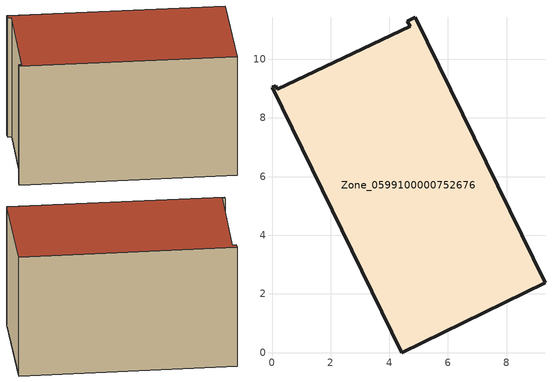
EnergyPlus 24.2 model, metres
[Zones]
Zone_0599100000752676
 floor ground (C_G): 4.43,0 0,9.04 0.13,9.1 0.19,8.98 4.71,11.12 4.62,11.3 4.88,11.43 9.31,2.38 z0
 wall outside (C_F): 4.88,11.43 4.62,11.3 4.71,11.12 0.19,8.98 0.13,9.1 0,9.04 4.43,0 9.31,2.38 4.88,11.43 z0:6.04
 roof outside (C_R): 0.13,9.1 0,9.04 4.43,0 9.31,2.38 4.88,11.43 4.62,11.3 4.71,11.12 0.19,8.98 z6.04
[BUILDING]
Pand.0599100000752676: North Axis=0; Terrain=City; Loads Convergence Tolerance Value=0.04; Temperature Convergence Tolerance Value=0.4; Solar Distribution=FullExterior; Maximum Number of Warmup Days=25; Minimum Number of Warmup Days=1
[Site:Location]
Rotterdam.The.Hague.AP_ZH_NLD Design_Conditions: Latitude=51.96; Longitude=4.45; Time Zone=1; Elevation=-4.5
[SITE:GROUNDTEMPERATURE:BUILDINGSURFACE]
18, 18, 18, 18, 18, 18, 18, 18, 18, 18, 18, 18
[MATERIAL] Thermal Absorptance=0.9; Solar Absorptance=0.7; Visible Absorptance=0.7
Name | Roughness | Thickness | Conductivity | Density | Specific Heat
G.TI.2006-2014 | MediumSmooth | 0.15 | 0.06 | 540 | 1210
F.TI.2006-2014 | Rough | 0.3 | 0.12 | 1920 | 840
R.TI.2006-2014 | MediumRough | 0.2 | 0.08 | 1500 | 1000
[CONSTRUCTION]
C_G: G.TI.2006-2014
C_F: F.TI.2006-2014
C_R: R.TI.2006-2014
[ZONE]
Zone_0599100000752676: Type=1; Multiplier=1; Ceiling Height=Autocalculate; Volume=Autocalculate; Floor Area=autocalculate; Part of Total Floor Area=Yes
[ZONEINFILTRATION:DESIGNFLOWRATE]
Infil_Zone_0599100000752676: Zone or ZoneList or Space or SpaceList=Zone_0599100000752676; Schedule=AlwaysOn; Design Flow Rate Calculation Method=Flow/Area; Flow Rate per Floor Area=0.0015; Constant Term Coefficient=1; Temperature Term Coefficient=0; Velocity Term Coefficient=0; Velocity Squared Term Coefficient=0
[HVACTEMPLATE:ZONE:IDEALLOADSAIRSYSTEM]
Zone_0599100000752676: Maximum Heating Supply Air Temperature=50; Minimum Cooling Supply Air Temperature=13; Maximum Heating Supply Air Humidity Ratio=0.0156; Minimum Cooling Supply Air Humidity Ratio=0.0077; Heating Limit=NoLimit; Cooling Limit=NoLimit; Dehumidification Control Type=ConstantSensibleHeatRatio; Cooling Sensible Heat Ratio=0.7; Dehumidification Setpoint=60; Humidification Control Type=None; Humidification Setpoint=30; Outdoor Air Method=None; Outdoor Air Flow Rate per Person=0.00944; Outdoor Air Flow Rate per Zone Floor Area=0; Outdoor Air Flow Rate per Zone=0; Demand Controlled Ventilation Type=None; Outdoor Air Economizer Type=NoEconomizer; Heat Recovery Type=None; Sensible Heat Recovery Effectiveness=0.7; Latent Heat Recovery Effectiveness=0.65
[ZONECONTROL:THERMOSTAT]
ThermostatControl_Zone_0599100000752676: Zone or ZoneList=Zone_0599100000752676; Control Type Schedule=DualSetpointControlType; Control 1=Thermostat_Zone_0599100000752676; Temperature Difference Between Cutout And Setpoint=0
[THERMOSTATSETPOINT:DUALSETPOINT]
Thermostat_Zone_0599100000752676: Heating Setpoint Temperature Schedule=HeatingSetpoint_Zone_0599100000752676; Cooling Setpoint Temperature Schedule=CoolingSetpoint_Zone_0599100000752676
[SCHEDULE:COMPACT]
HeatingSetpoint_Zone_0599100000752676: Through: 12/31, For: AllDays, Until: 24:00, 21
CoolingSetpoint_Zone_0599100000752676: Through: 12/31, For: AllDays, Until: 24:00, 24
DualSetpointControlType: Through: 12/31, For: AllDays, Until: 24:00, 4
AlwaysOn: Through: 12/31, For: AllDays, Until: 24:00, 1
